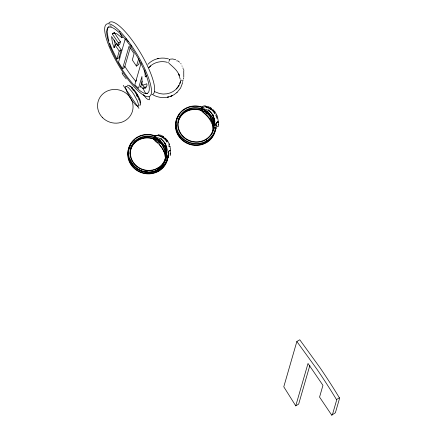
<?xml version="1.0" encoding="UTF-8"?>
<svg xmlns="http://www.w3.org/2000/svg" width="437" height="437" viewBox="0 0 437 437"><rect width="100%" height="100%" fill="white"/><g stroke="black" fill="none" stroke-linecap="round" stroke-linejoin="round"><path stroke-width="0.66" d="M169.124 143.702L169.496 144.734L169.004 146.264M170.632 153.556L170.67 150.568L169.944 146.28M216.839 115.21L217.211 116.237L216.719 117.766M218.347 125.058L218.391 122.07L217.659 117.782M168.933 61.355L169.813 59.35M201.615 109.19L202.468 107.191A20.222 19.015 16.1 0 0 176.384 119.716A20.222 19.015 16.1 0 0 192.537 143.773A20.222 19.015 16.1 0 0 215.949 127.287M167.966 157.151L167.983 157.577L168.922 153.212M168.545 62.704L168.589 62.387M201.228 110.534L201.588 109.616M157.784 143.008C153.3 140.763 151.672 135.918 158.292 137.89C163.11 139.332 166.126 144.248 166.371 149.104M165.59 155.086L165.59 154.053M213.469 129.09L213.305 125.561M213.464 129.27L213.098 129.336L213.475 128.046M169.114 150.863L169.07 151.765M216.834 122.365L216.785 123.267M167.322 157.833L167.726 157.954M153.9 137.562L154.643 135.962M165.984 153.726L166 152.622M212.704 131.138A17.841 16.775 16.1 0 0 213.289 127.118L213.649 125.872A17.841 16.775 16.1 0 1 193.771 141.714A17.841 16.775 16.1 0 1 178.569 120.781A17.841 16.775 16.1 0 1 201.583 109.261C203.15 109.288 202.336 111.572 201.195 110.452C201.32 108.758 203.576 108.928 204.795 109.108C210.219 109.998 213.868 115.346 214.086 120.612M213.698 125.228L213.72 124.124M168.6 151.071L168.545 151.989M216.32 122.579L216.26 123.496M165.973 153.928L165.945 154.245M213.688 125.463L213.666 125.752M216.643 124.714L215.725 129.057L215.681 128.03L215.785 128.456M201.615 109.064L201.719 108.66A18.239 17.147 16.1 0 0 199.567 108.048A18.316 17.223 16.1 0 0 177.957 121.448A18.316 17.223 16.1 0 0 193.487 141.959A18.316 17.223 16.1 0 0 214.075 127.216M183.769 77.223L183.748 71.084M168.371 153.48L167.349 158.052M216.086 124.982L215.851 126.38M215.769 128.063L213.977 127.981L213.808 128.893M213.48 129.822L213.371 130.39M166.087 157.386L166.257 156.479L167.693 156.512M213.977 127.981L214.742 121.683M180.246 82.413L180.022 83.303L180.383 82.063L178.788 85.838L178.531 86.22L178.99 85.444L176.324 88.99L176.925 88.35M213.185 129.139L213.332 128.609M182.742 82.44L180.574 88.072L176.876 92.595M165.869 157.659A18.332 17.24 16.1 0 1 165.814 158.036L167.027 150.181M109.687 43.241L110.637 45.743A36.948 9.45 59.2 0 0 112.691 50.534L116.941 59.011L118.913 57.831L121.196 49.922L116.985 43.689L115.007 44.869L114.204 47.66L113.97 47.354A27.083 6.926 59.2 0 1 112.413 42.613L111.539 36.506L117.728 45.514L119.7 44.334L120.437 41.783L114.286 32.775L114.57 32.404M117.728 45.514L118.465 42.963L120.437 41.783M116.941 59.011L119.225 51.102L121.196 49.922M125.108 39.401L118.547 62.141L122.54 68.795L124.512 67.615L130.27 47.72M141.167 62.841L134.82 84.811L138.496 88.345L141.938 76.491L142.009 85.024L143.97 84.876L146.761 83.757C147.711 86.193 145.652 88.946 142.954 88.252L145.308 92.955L147.411 93.551M142.243 81.091L140.55 87.018L140.08 87.105M215.698 115.614L215.933 114.794M217.326 122.524L217.631 121.464M295.745 405.853L308.014 363.469L322.943 385.319L319.567 397.096L331.743 415.15L335.387 412.747L339.462 398.691L339.396 397.807L334.611 390.039A174.347 44.585 59.2 0 0 319.977 367.659L299.766 339.773L296.854 341.51L283.782 386.805L295.745 405.853L298.662 404.11L309.866 365.403M138.715 58.793L136.42 66.091L132.307 59.945L134.104 53.696L129.046 46.295L122.54 68.795M139.791 60.721L138.709 64.452L136.42 66.091M165.503 157.533L165.41 157.79M180.508 81.304L180.831 80.184L183.169 80.299M154.774 136.153C157.298 134.033 161.417 136.311 163.667 137.841M154.053 136.399L154.731 135.765M157.981 167.895C159.969 168.054 159.297 173.429 157.888 169.753M205.696 139.403C207.051 139.059 207.444 143.505 206.242 142.189M107.906 27.34L107.147 31.71L108.272 38.762A34.25 8.756 59.2 0 0 108.9 40.914M180.47 81.408L180.639 81.681M138.07 95.938C138.742 96.883 140.277 99.762 138.698 99.631M153.595 138.638L157.921 142.626M183.343 79.075L183.589 78.256A5.162 0.333 -84.1 0 0 183.633 78.043M169.387 59.738L169.78 59.366M202.063 107.568L202.462 107.196A6.588 2.261 21.1 0 0 202.304 107.311A6.446 2.201 20.4 0 0 202.167 107.436A6.287 2.141 19.7 0 0 202.113 107.502M213.458 128.09L213.868 127.986M177.493 87.679L178.028 86.968L175.658 89.623L173.052 91.541L170.097 92.944L166.901 93.791L163.296 94.042L159.685 93.594L154.589 91.65M118.465 42.963L112.309 33.955L112.926 33.294A28.503 7.287 59.2 0 1 114.188 32.939L117.16 33.982L121.874 37.757L122.857 37.167M182.835 81.561L182.508 81.73M215.184 129.56L215.512 129.396A6.227 0.317 -81.4 0 0 215.687 129.172M202.599 107.447C205.374 105.787 209.055 107.742 211.382 109.343M149.257 67.178L148.798 67.713L150.514 65.954L149.918 66.506C154.458 62.065 161.433 60.596 167.475 62.36M136.978 96.342L137.469 94.791L137.054 94.021A12.766 3.267 59.2 0 0 135.344 91.431L134.012 89.645L133.023 90.235M153.556 137.458L153.551 138.709A18.332 17.24 16.1 0 1 166.011 155.747M162.362 137.169L163.127 136.339L160.625 135.148L158.32 134.88M210.077 108.676L210.847 107.846L208.345 106.65L206.035 106.382A4.589 1.551 29.7 0 0 205.576 106.77M147.908 64.332C153.005 58.766 161.368 56.772 168.535 58.929M140.43 102.766L140.031 102.946M331.743 415.15L332.47 414.484L336.545 400.429L336.485 399.549L331.699 391.781A174.347 44.585 59.2 0 0 317.065 369.396L296.854 341.51M108.371 26.706L108.644 26.466M177.061 92.431L173.931 94.758L170.725 96.282L172.304 95.627C166.268 98.511 158.888 98.161 153.081 94.884M146.745 75.83L145.281 76.83L144.718 69.865M164.459 138.857L165.344 138.136L167.213 140.304M212.174 110.364L213.059 109.643L214.933 111.812M153.622 137.398L156.217 136.825M112.309 33.955L114.286 32.775M113.97 47.354L114.958 46.764M145.281 76.83L146.264 76.24M131.646 88.574L132.635 87.984L133.143 89.345L132.717 88.908M142.954 88.252L144.926 87.072L145.974 87.094M136.481 95.293L137.469 94.709M137.191 96.522L138.179 95.932M336.485 399.549L339.396 397.807M154.731 135.82C157.659 134.918 160.849 136.273 163.198 137.972M165.798 156.512L166.011 156.484M216.113 116.521L217.211 116.138M168.392 145.013L169.496 144.636M216.615 118.121L217.746 117.821M168.895 146.613L170.026 146.319M170.321 59.137L172.681 58.973L175.761 59.765M168.819 96.905L167.497 97.189L167.977 97.085M157.244 58.766L158.604 58.476L158.047 58.591M216.954 122.174L218.123 122.032M169.239 150.672L170.408 150.53M217.216 122.18L218.391 122.07M169.496 150.678L170.67 150.568M167.792 156.522L168.076 156.572M206.188 107.256L208.509 108.032L210.913 109.474M111.446 26.165L110.949 26.051A34.43 8.806 59.2 0 0 109.654 26.023M139.436 105.055L140.304 105.099A7.658 1.956 59.2 0 0 140.632 103.968L139.299 99.691L136.115 93.802A14.814 3.786 59.2 0 0 133.733 90.322C132.023 88.52 130.483 85.313 127.773 85.144A7.658 1.956 59.2 0 0 127.5 85.554M203.134 109.785L204.314 110.244M155.414 138.283L156.593 138.742M130.057 153.758A17.841 16.775 16.1 0 1 153.507 138.999C154.583 139.987 155.452 137.802 153.868 137.759A17.841 16.775 16.1 0 0 130.849 149.279A17.841 16.775 16.1 0 0 146.056 170.206A17.841 16.775 16.1 0 0 165.934 154.365L165.574 155.61A17.841 16.775 16.1 0 1 158.314 168.709M154.589 139.441L156.178 140.184M203.899 111.686L202.276 110.932M176.679 60.798L177.105 61.011M208.482 109.725L209.148 110.14M160.767 138.223L161.433 138.633M163.061 137.071L164.077 137.731L163.127 136.339M206.313 111.293L206.969 111.719M158.593 139.791L159.254 140.217M205.876 112.806L206.532 113.249M158.161 141.304L158.811 141.741M211.448 108.993L211.798 109.239L210.847 107.846M177.728 60.798L179.531 62.191M126.217 78.911L123.037 74.842M119.214 31.229L120.044 31.967M132.635 87.984L130.27 86.105A5.659 1.448 59.2 0 0 129.663 86.231M168.928 63.234C172.943 66.937 177.662 70.423 179.438 75.847L178.657 74L178.859 74.421M201.561 110.605C206.619 114.876 212.431 119.547 213.327 126.593M165.41 157.888C166.492 157.566 165.246 153.715 165.011 152.535M180.749 63.502L181.087 63.911M125.834 38.538L126.544 39.417M141.375 83.391L142.009 84.177M217.883 126.714L218.041 126.708A5.091 0.448 -88.1 0 0 218.21 126.053M170.162 155.211L170.326 155.206A5.091 0.448 -88.1 0 0 170.496 154.551M127.599 40.75L128.298 41.657M143.254 94.605C144.964 96.408 146.504 99.614 149.208 99.783A7.658 1.956 59.2 0 0 149.536 98.647L149.164 96.877M115.007 44.869L119.225 51.102M123.25 85.395L138.944 108.365M211.104 115.832L211.404 116.291M210.656 117.389L210.956 117.848M163.389 144.33L163.689 144.789M162.935 145.882L163.241 146.346M135.617 92.54L135.94 93.026M181.967 65.932L182.125 66.216M122.879 74.552L122.453 73.695M144.926 87.072L145.499 88.23M178.826 74.356L180.219 79.206M122.387 73.553L122.005 72.618M182.906 67.932L183.136 68.582M212.202 123.933C213.518 134.662 213.693 125.162 214.141 121.694M164.481 152.431C165.814 163.181 165.973 153.638 166.421 150.191M120.448 33.25L121.874 37.757M114.052 40.051L114.39 41.433A27.083 6.926 59.2 0 0 115.335 44.492M183.627 69.314L183.884 70.526M214.48 118.722L214.698 120.536M166.759 147.214L166.983 149.033M153.48 138.988L153.551 138.715A18.239 17.147 16.1 0 0 151.399 138.097A18.316 17.223 16.1 0 0 130.827 148.012M178.547 119.514A18.316 17.223 16.1 0 1 199.119 109.605A18.239 17.147 16.1 0 1 201.266 110.217L202.189 111.61L205.499 114.51A11.482 5.042 52.6 0 1 211.869 123.802M157.833 135.683L157.85 135.262A4.589 1.557 29.7 0 1 158.281 134.853M143.451 88.733A38.248 9.778 59.2 0 1 140.506 86.236M136.065 81.621A38.248 9.778 59.2 0 1 124.698 66.145M119.973 58.066A38.248 9.778 59.2 0 1 119.099 56.439M108.906 22.992A42.023 10.745 59.2 0 1 140.457 52.79A42.023 10.745 59.2 0 1 151.814 94.785M130.707 44.902A38.041 9.729 59.2 0 1 131.723 46.338M139.693 99.046A6.113 1.562 59.2 0 1 140.419 102.744M142.637 85.002A14.814 3.786 59.2 0 1 144.428 87.564M136.349 80.55A7.658 1.956 59.2 0 1 136.513 79.993M157.779 143.03A11.482 5.042 52.6 0 1 164.154 152.3M166.486 149.11A11.875 7.757 80.1 0 1 166.541 150.213M159.532 144.756A12.001 5.55 52.1 0 1 164.257 152.284M157.904 141.768A12.367 4.731 48.4 0 1 160.062 143.691M156.883 138.813A11.794 6.134 38 0 1 160.51 140.326M161.264 138.999A12.001 9.816 74.3 0 1 166.393 147.28M167.109 149.039A12.575 8.429 80.9 0 1 167.147 150.202M168.076 151.65A11.613 4.042 89.2 0 1 167.939 152.999M165.197 143.636A13.574 7.8 83.9 0 1 166.197 150.53M163.269 137.841A13.105 11.613 85.2 0 1 167.06 142.271M168.606 151.437A11.313 3.9 88.7 0 1 168.496 152.748M165.383 143.134A13.684 7.822 83.6 0 1 166.573 150.35M163.744 137.704A13.378 11.854 85.1 0 1 167.218 141.621M130.286 145.876A19.747 18.567 16.1 0 0 141.867 172.544A19.747 18.567 16.1 0 0 167.245 158.068L165.809 158.036L165.639 158.942A18.316 17.223 16.1 0 1 148.695 172.249A18.316 17.223 16.1 0 1 130.357 159.549M167.797 155.632A19.747 18.567 16.1 0 1 144.625 171.61A19.747 18.567 16.1 0 1 129.325 147.64A19.747 18.567 16.1 0 1 155.441 136.268M166.36 155.714A18.316 17.223 16.1 0 1 145.767 170.457A18.316 17.223 16.1 0 1 130.237 149.94A18.316 17.223 16.1 0 1 151.847 136.546A18.239 17.147 16.1 0 1 153.999 137.158A18.316 17.223 16.1 0 1 166.426 153.032M168.234 155.78A20.222 19.015 16.1 0 1 144.822 172.271A20.222 19.015 16.1 0 1 128.669 148.214A20.222 19.015 16.1 0 1 154.742 135.694M154.316 136.142A6.353 2.119 21.4 0 1 154.671 135.661M167.874 157.025A20.222 19.015 16.1 0 1 138.611 171.484A20.222 19.015 16.1 0 1 134.754 139.845M165.574 157.79A6.134 0.355 -81.6 0 1 165.465 157.812M147.313 171.615A17.841 16.775 16.1 0 1 146.095 171.506M168.01 157.67A6.309 0.361 -82 0 1 167.803 157.79M153.589 138.971A5.927 1.977 20.9 0 1 153.748 137.753M165.421 154.774A6.145 1.224 85.6 0 1 165.421 154.938M164.602 152.169A16.601 13.208 53.8 0 1 164.836 153.95M162.804 146.57A15.956 14.241 34.5 0 1 164.989 151.978M158.986 141.517A15.825 14.831 17.4 0 1 163.159 145.756M156.593 139.332A16.704 14.487 25.8 0 1 158.707 140.534M165.814 153.791A6.145 2.289 -82.3 0 1 165.803 153.982M165.497 150.749A16.601 15.24 -53.1 0 1 165.59 152.65M163.864 144.691A15.956 15.317 -14.3 0 1 165.842 150.432M159.128 140.392A15.825 14.929 14.7 0 1 163.247 144.418M156.533 138.884A16.704 16.382 -9.1 0 1 158.527 139.9M154.906 138.026A1.229 0.645 24.2 0 1 155.261 138.136M170.157 155.102A4.55 0.366 85.9 0 1 170.075 154.807M170.572 153.081A5.282 0.524 -89.2 0 1 170.463 154.097M167.169 140.348A15.175 12.263 76.7 0 1 169.064 143.735M201.834 110.654A7.533 2.272 21.9 0 1 201.495 110.266M201.277 110.222A18.316 17.223 16.1 0 1 213.709 127.626M215.414 128.014A19.747 18.567 16.1 0 1 191.728 142.975A19.747 18.567 16.1 0 1 177.132 118.864A19.747 18.567 16.1 0 1 203.156 107.77M201.725 108.666A18.316 17.223 16.1 0 1 214.168 125.304M202.451 109.146A8.472 3.048 19.7 0 1 204.505 109.113M215.829 128.347A6.56 0.377 -82 0 1 215.769 128.609M215.523 129.336A6.56 0.3 -81.9 0 1 215.507 129.368M215.485 129.428A20.222 19.015 16.1 0 1 188.243 143.866A20.222 19.015 16.1 0 1 179.017 114.855M212.103 132.875A17.841 16.775 16.1 0 1 211.727 133.711M178.127 122.393A17.841 16.775 16.1 0 1 201.222 110.506M201.304 110.474A5.927 1.977 20.9 0 1 201.468 109.255M213.431 128.325A6.473 0.377 -81.6 0 1 213.365 128.582A6.271 0.3 -80.8 0 1 213.305 128.822M213.141 126.277A6.145 1.224 85.6 0 1 213.136 126.446M212.322 123.671A16.601 13.208 53.8 0 1 212.551 125.452M210.519 118.072A15.956 14.241 34.5 0 1 212.704 123.48M206.701 113.019A15.825 14.831 17.4 0 1 210.88 117.258M204.314 110.84A16.704 14.487 25.8 0 1 206.428 112.036M202.009 106.961A9.718 5.588 42.3 0 1 205.505 105.814M215.785 124.512A7.779 0.481 -80 0 1 215.583 125.528M213.529 125.293A6.145 2.289 -82.3 0 1 213.518 125.485M213.212 122.256A16.601 15.24 -53.1 0 1 213.305 124.157M211.579 116.193A15.956 15.317 -14.3 0 1 213.562 121.934M206.843 111.894A15.825 14.929 14.7 0 1 210.962 115.92M204.248 110.386A16.704 16.382 -9.1 0 1 206.242 111.402M202.626 109.534A1.229 0.645 24.2 0 1 202.976 109.643M214.206 120.617A11.875 7.757 80.1 0 1 214.256 121.715M216.326 122.944A11.313 3.9 88.7 0 1 216.211 124.255M213.103 114.636A13.684 7.822 83.6 0 1 214.294 121.852M211.459 109.212A13.378 11.854 85.1 0 1 214.938 113.123M215.987 128.582A11.154 1.289 77.2 0 1 215.933 128.997M213.021 135.421A19.747 18.567 16.1 0 1 190.324 144.281A19.747 18.567 16.1 0 1 175.865 124.665M204.603 110.321A11.794 6.134 38 0 1 208.225 111.834M208.984 110.501A12.001 9.816 74.3 0 1 214.114 118.782M214.824 120.541A12.575 8.429 80.9 0 1 214.867 121.705M215.791 123.152A11.613 4.042 89.2 0 1 215.654 124.501M212.917 115.139A13.574 7.8 83.9 0 1 213.917 122.032M210.989 109.348A13.105 11.613 85.2 0 1 214.775 113.778M217.877 126.615A4.545 0.366 85.9 0 1 217.795 126.315M218.287 124.583A5.282 0.524 -89.2 0 1 218.178 125.594M214.889 111.856A15.175 12.263 76.7 0 1 216.785 115.237M126.069 86.22L125.84 86.302A7.658 1.956 59.2 0 0 125.512 87.433L126.845 91.71L130.035 97.598A14.814 3.786 59.2 0 0 132.411 101.078C134.126 102.881 135.661 106.087 138.371 106.257A7.658 1.956 59.2 0 0 138.698 105.12L137.365 100.843L134.181 94.96A14.814 3.786 59.2 0 0 131.799 91.475L128.117 87.313L126.069 86.22M110.785 47.879A38.248 9.783 59.2 0 0 147.52 93.185A38.248 9.783 59.2 0 0 125.703 39.811A38.248 9.783 59.2 0 0 110.785 47.879M109.184 46.595A42.018 10.745 59.2 0 0 149.536 96.369A42.018 10.745 59.2 0 0 125.566 37.735A42.018 10.745 59.2 0 0 109.184 46.595M102.619 117.711A17.841 16.775 16.1 0 0 132.411 111.369A17.841 16.775 16.1 0 0 110.878 89.853A17.841 16.775 16.1 0 0 102.619 117.711"/></g></svg>
